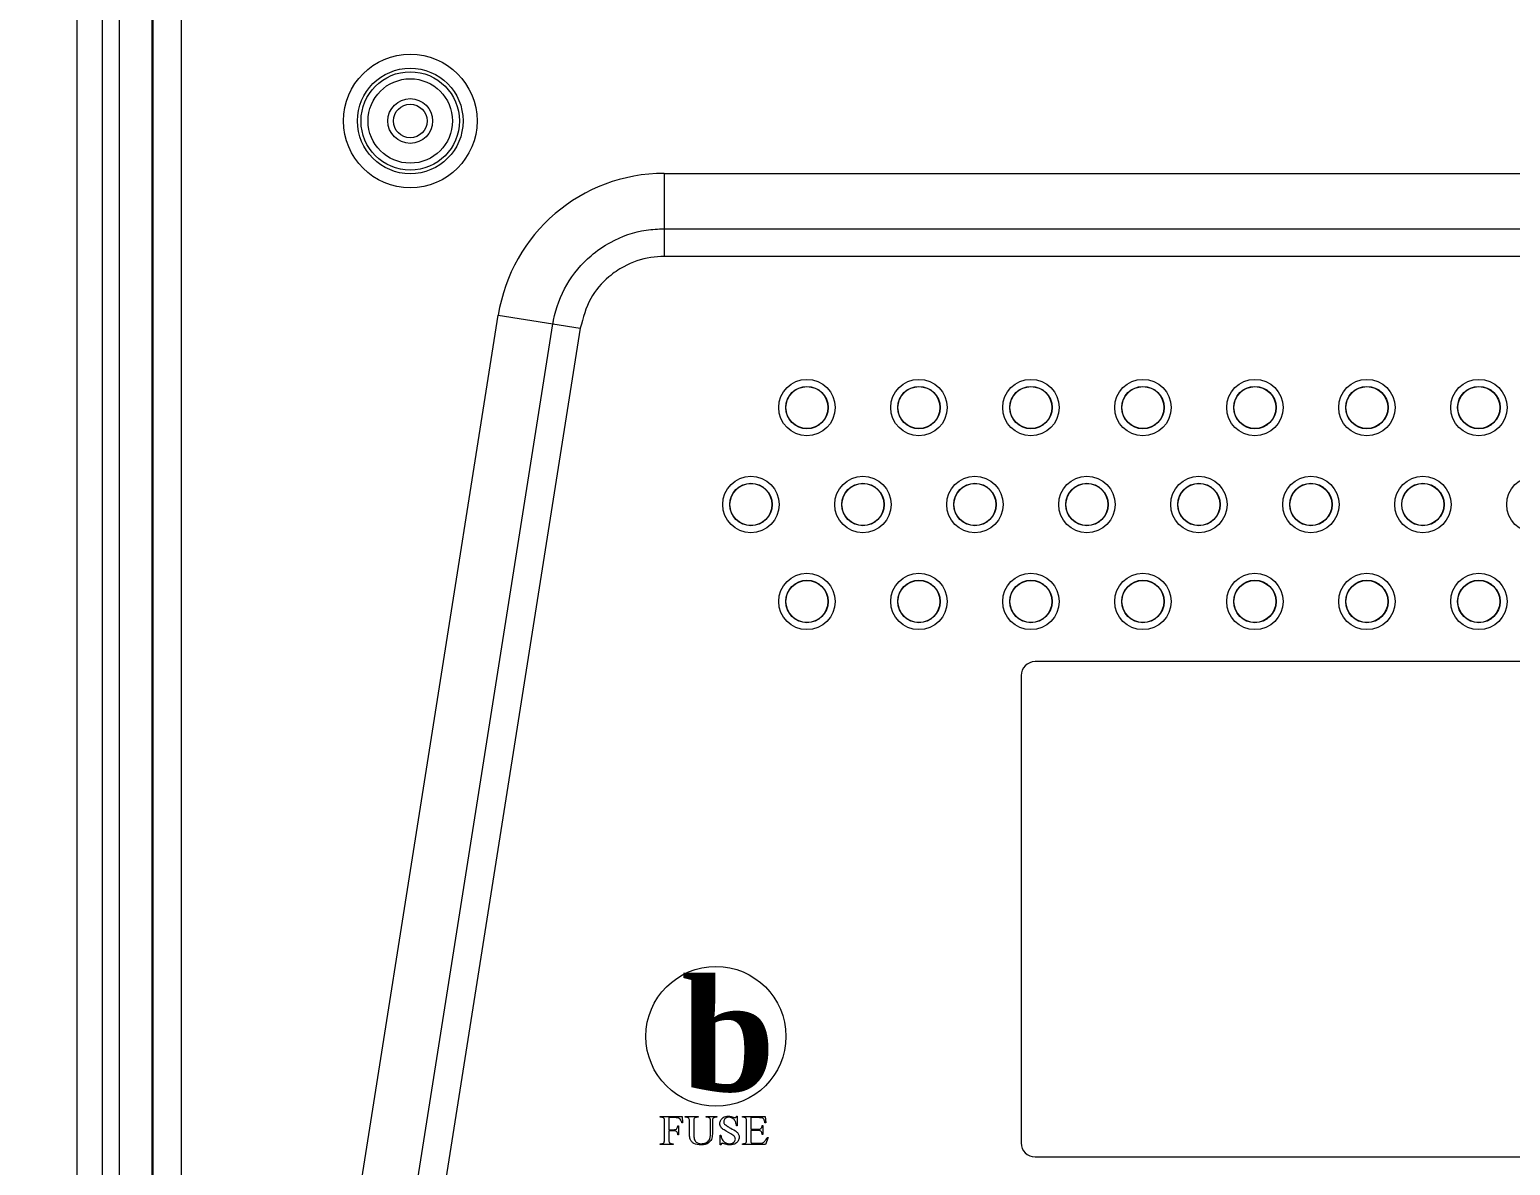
# Model space of a CAD drawing. Header units: millimetres. Extents: x 76 to 1788, y -159 to 878.
# Drawn here: x 209.9 to 315.7, y 334.3 to 415.5 of the extents above; entities that cross this region are included whole.
import ezdxf

# ---------------------------------------------------------------- set-up
doc = ezdxf.new("R2010")
doc.units = ezdxf.units.MM
doc.header["$LTSCALE"] = 2
doc.layers.add('DIM', color=7, linetype='Continuous')
doc.styles.get("Standard").update_dxf_attribs({"font": 'TIMES.TTF'})
doc.dimstyles.new('ISO-25', dxfattribs={"dimscale": 2, "dimtxt": 4, "dimasz": 2.5, "dimexe": 1.25, "dimexo": 0.625, "dimtad": 0, "dimdsep": 46, "dimtxsty": 'Standard', "dimcen": 2.5, "dimadec": 0, "dimazin": 0, "dimtfac": 1, "dimtmove": 0, "dimatfit": 3, "dimfxl": 0, "dimarcsym": 0})

# ---------------------------------------------------------------- blocks, each defined once
blk = doc.blocks.new('*D59')
at = {"layer": 'Defpoints', "color": 0}
for p in [(220.72, 420.43), (186.5, 284.83), (220.72, 284.83)]:
    blk.add_point(p, dxfattribs=at)
at = {"layer": 'DIM', "color": 0, "lineweight": -2}
for p, q in [((219.47, 420.43), (184, 420.43)), ((186.5, 415.43), (186.5, 393.37)), ((186.5, 289.83), (186.5, 311.89)), ((219.47, 284.83), (184, 284.83))]:
    blk.add_line(p, q, dxfattribs=at)
at = {"layer": 'DIM', "color": 0}
for points in [[(187.33, 415.43), (185.67, 415.43), (186.5, 420.43)], [(185.67, 289.83), (187.33, 289.83), (186.5, 284.83)]]:
    blk.add_solid(points, dxfattribs=at)
at = {"layer": 'DIM', "color": 0, "lineweight": 0, "insert": (186.5, 352.63), "char_height": 8, "attachment_point": 5, "rotation": 90}
blk.add_mtext('135.6mm [5.34"]', dxfattribs=at)

msp = doc.modelspace()

# ---------------------------------------------------------------- linework, layer by layer
at = {"lineweight": 0}
for p, q in [((213.322, 421.778), (213.322, 283.478)), ((215.122, 421.778), (215.122, 283.478)), ((216.36, 283.475), (216.36, 421.783)), ((218.664, 417.979), (218.664, 287.279)), ((218.675, 417.979), (218.675, 287.279)), ((218.778, 287.279), (218.778, 417.979)), ((220.777, 417.979), (220.777, 287.279)), ((255.268, 405.22), (255.268, 401.265)), ((255.268, 405.22), (371.68, 405.22)), ((255.268, 401.265), (371.68, 401.265)), ((255.268, 401.265), (255.268, 399.288)), ((371.68, 399.288), (255.268, 399.288)), ((228.037, 297.718), (243.422, 395.099)), ((243.422, 395.099), (247.328, 394.481)), ((230.872, 290.316), (247.328, 394.481)), ((249.282, 394.173), (232.825, 290.007)), ((247.328, 394.481), (249.282, 394.173)), ((345.174, 370.329), (281.774, 370.329)), ((280.774, 369.329), (280.774, 335.929)), ((254.996, 337.763), (254.996, 337.819)), ((254.996, 337.819), (256.551, 337.819)), ((255.071, 337.763), (254.996, 337.763)), ((255.301, 336.18), (255.301, 337.457)), ((255.607, 337.735), (255.607, 336.874)), ((256.073, 337.735), (255.607, 337.735)), ((256.551, 337.819), (256.579, 337.374)), ((256.774, 337.763), (256.774, 337.819)), ((256.774, 337.819), (257.69, 337.819)), ((256.853, 337.763), (256.774, 337.763)), ((257.079, 336.688), (257.079, 337.457)), ((257.385, 337.457), (257.385, 336.576)), ((257.69, 337.763), (257.61, 337.763)), ((257.69, 337.819), (257.69, 337.763)), ((258.274, 337.763), (258.274, 337.819)), ((258.274, 337.819), (259.024, 337.819)), ((258.354, 337.763), (258.274, 337.763)), ((258.579, 336.639), (258.579, 337.457)), ((258.718, 337.457), (258.718, 336.653)), ((259.024, 337.763), (258.944, 337.763)), ((259.024, 337.819), (259.024, 337.763)), ((260.44, 337.846), (260.496, 337.846)), ((260.496, 337.846), (260.496, 337.152)), ((260.857, 337.763), (260.857, 337.819)), ((260.857, 337.819), (262.496, 337.819)), ((260.933, 337.763), (260.857, 337.763)), ((261.163, 336.18), (261.163, 337.457)), ((261.468, 337.735), (261.468, 336.902)), ((262.054, 337.735), (261.468, 337.735)), ((262.496, 337.819), (262.524, 337.374)), ((255.607, 336.874), (255.968, 336.874)), ((255.968, 336.791), (255.607, 336.791)), ((255.607, 336.791), (255.607, 336.18)), ((256.246, 337.152), (256.301, 337.152)), ((256.301, 336.513), (256.246, 336.513)), ((256.301, 337.152), (256.301, 336.513)), ((256.579, 337.374), (256.524, 337.374)), ((259.274, 335.791), (259.274, 336.485)), ((259.274, 336.485), (259.329, 336.485)), ((260.496, 337.152), (260.44, 337.152)), ((261.468, 336.902), (261.968, 336.902)), ((261.968, 336.819), (261.468, 336.819)), ((261.468, 336.819), (261.468, 336.135)), ((262.274, 337.18), (262.329, 337.18)), ((262.329, 336.541), (262.274, 336.541)), ((262.329, 337.18), (262.329, 336.541)), ((262.524, 337.374), (262.468, 337.374)), ((254.996, 335.819), (254.996, 335.874)), ((254.996, 335.874), (255.071, 335.874)), ((255.913, 335.819), (254.996, 335.819)), ((255.836, 335.874), (255.913, 335.874)), ((255.913, 335.874), (255.913, 335.819)), ((259.329, 335.791), (259.274, 335.791)), ((260.857, 335.819), (260.857, 335.874)), ((260.857, 335.874), (260.933, 335.874)), ((262.506, 335.819), (260.857, 335.819)), ((261.646, 335.902), (262.01, 335.902)), ((262.69, 336.319), (262.506, 335.819)), ((262.635, 336.319), (262.69, 336.319)), ((281.774, 334.929), (345.174, 334.929))]:
    msp.add_line(p, q, dxfattribs=at)
for centre, radius in [((237.134, 408.969), 4.771), ((237.134, 408.969), 3.772), ((237.134, 408.969), 3.517), ((237.134, 408.969), 3.017), ((237.134, 408.969), 1.6), ((237.134, 408.969), 1.2), ((265.474, 388.485), 2.016), ((273.474, 388.485), 2.016), ((281.474, 388.485), 2.016), ((289.474, 388.485), 2.016), ((297.474, 388.485), 2.016), ((305.474, 388.485), 2.016), ((313.474, 388.485), 2.016), ((265.474, 388.485), 1.517), ((265.474, 388.485), 1.5), ((273.474, 388.485), 1.517), ((273.474, 388.485), 1.5), ((281.474, 388.485), 1.517), ((281.474, 388.485), 1.5), ((289.474, 388.485), 1.517), ((289.474, 388.485), 1.5), ((297.474, 388.485), 1.517), ((297.474, 388.485), 1.5), ((305.474, 388.485), 1.517), ((305.474, 388.485), 1.5), ((313.474, 388.485), 1.517), ((313.474, 388.485), 1.5), ((261.474, 381.557), 2.016), ((261.474, 381.557), 1.517), ((261.474, 381.557), 1.5), ((269.474, 381.557), 2.016), ((269.474, 381.557), 1.517), ((269.474, 381.557), 1.5), ((277.474, 381.557), 2.016), ((277.474, 381.557), 1.517), ((277.474, 381.557), 1.5), ((285.474, 381.557), 2.016), ((285.474, 381.557), 1.517), ((285.474, 381.557), 1.5), ((293.474, 381.557), 2.016), ((293.474, 381.557), 1.517), ((293.474, 381.557), 1.5), ((301.474, 381.557), 2.016), ((301.474, 381.557), 1.517), ((301.474, 381.557), 1.5), ((309.474, 381.557), 2.016), ((309.474, 381.557), 1.517), ((309.474, 381.557), 1.5), ((317.474, 381.557), 2.016), ((265.474, 374.629), 2.016), ((273.474, 374.629), 2.016), ((281.474, 374.629), 2.016), ((289.474, 374.629), 2.016), ((297.474, 374.629), 2.016), ((305.474, 374.629), 2.016), ((313.474, 374.629), 2.016), ((265.474, 374.629), 1.517), ((265.474, 374.629), 1.5), ((273.474, 374.629), 1.517), ((273.474, 374.629), 1.5), ((281.474, 374.629), 1.517), ((281.474, 374.629), 1.5), ((289.474, 374.629), 1.517), ((289.474, 374.629), 1.5), ((297.474, 374.629), 1.517), ((297.474, 374.629), 1.5), ((305.474, 374.629), 1.517), ((305.474, 374.629), 1.5), ((313.474, 374.629), 1.517), ((313.474, 374.629), 1.5), ((258.965, 343.546), 5)]:
    msp.add_circle(centre, radius, dxfattribs=at)
for centre, start, end in [((281.774, 369.329), 90, 180), ((281.774, 335.929), 180, 270)]:
    msp.add_arc(centre, 1, start, end, dxfattribs=at)
msp.add_ellipse((255.28, 393.213), major_axis=(7.803, -9.133), ratio=0.9989468, start_param=2.4350597, end_param=3.8481257, dxfattribs=at)
for points, knots in [([(247.328, 394.481), (247.343, 394.568), (247.507, 395.54), (248.186, 397.344), (249.729, 399.195), (251.688, 400.535), (253.517, 401.182), (254.843, 401.245), (255.268, 401.265)], [0, 0, 0, 0, 0.02313925, 0.26134546, 0.49963373, 0.64873852, 0.88752311, 1, 1, 1, 1]), ([(255.268, 399.288), (254.948, 399.272), (253.948, 399.225), (252.567, 398.738), (251.097, 397.726), (249.851, 396.286), (249.477, 394.898), (249.282, 394.173)], [0, 0, 0, 0, 0.112551, 0.351419, 0.5005461, 0.7388783, 1, 1, 1, 1]), ([(255.216, 337.727), (255.19, 337.739), (255.144, 337.759), (255.094, 337.762), (255.071, 337.763)], [0, 0, 0, 0, 0.5598321, 1, 1, 1, 1]), ([(255.281, 337.662), (255.272, 337.677), (255.255, 337.704), (255.228, 337.72), (255.216, 337.727)], [0, 0, 0, 0, 0.5586522, 1, 1, 1, 1]), ([(255.301, 337.457), (255.302, 337.496), (255.302, 337.565), (255.287, 337.633), (255.281, 337.662)], [0, 0, 0, 0, 0.560782, 1, 1, 1, 1]), ([(256.524, 337.374), (256.51, 337.433), (256.483, 337.551), (256.338, 337.734), (256.174, 337.735), (256.073, 337.735)], [0, 0, 0, 0, 0.2823795, 0.5604828, 1, 1, 1, 1]), ([(257.079, 337.457), (257.08, 337.534), (257.081, 337.631), (257.013, 337.722), (256.946, 337.757), (256.89, 337.761), (256.853, 337.763)], [0, 0, 0, 0, 0.4991007, 0.6241472, 0.7495788, 1, 1, 1, 1]), ([(257.423, 337.683), (257.409, 337.642), (257.384, 337.569), (257.385, 337.492), (257.385, 337.457)], [0, 0, 0, 0, 0.557664, 1, 1, 1, 1]), ([(257.61, 337.763), (257.569, 337.761), (257.496, 337.757), (257.446, 337.706), (257.423, 337.683)], [0, 0, 0, 0, 0.5610888, 1, 1, 1, 1]), ([(258.535, 337.697), (258.505, 337.719), (258.451, 337.76), (258.383, 337.762), (258.354, 337.763)], [0, 0, 0, 0, 0.5576755, 1, 1, 1, 1]), ([(258.579, 337.457), (258.578, 337.503), (258.577, 337.567), (258.563, 337.65), (258.545, 337.681), (258.535, 337.697)], [0, 0, 0, 0, 0.5607512, 0.7809877, 1, 1, 1, 1]), ([(258.751, 337.666), (258.739, 337.628), (258.717, 337.56), (258.718, 337.489), (258.718, 337.457)], [0, 0, 0, 0, 0.5576304, 1, 1, 1, 1]), ([(258.944, 337.763), (258.901, 337.758), (258.823, 337.75), (258.773, 337.691), (258.751, 337.666)], [0, 0, 0, 0, 0.5592043, 1, 1, 1, 1]), ([(259.246, 337.319), (259.259, 337.403), (259.285, 337.572), (259.462, 337.742), (259.66, 337.834), (259.792, 337.842), (259.859, 337.846)], [0, 0, 0, 0, 0.2786869, 0.5584972, 0.7790631, 1, 1, 1, 1]), ([(259.881, 337.763), (259.832, 337.759), (259.733, 337.75), (259.617, 337.67), (259.538, 337.567), (259.528, 337.49), (259.524, 337.451)], [0, 0, 0, 0, 0.2802201, 0.5598484, 0.7801063, 1, 1, 1, 1]), ([(259.524, 337.451), (259.528, 337.416), (259.534, 337.354), (259.571, 337.304), (259.587, 337.282)], [0, 0, 0, 0, 0.5594002, 1, 1, 1, 1]), ([(259.859, 337.846), (259.927, 337.841), (260.048, 337.832), (260.162, 337.79), (260.212, 337.771)], [0, 0, 0, 0, 0.5596599, 1, 1, 1, 1]), ([(260.44, 337.152), (260.427, 337.237), (260.4, 337.406), (260.272, 337.615), (260.082, 337.738), (259.948, 337.755), (259.881, 337.763)], [0, 0, 0, 0, 0.2809754, 0.5600161, 0.7801536, 1, 1, 1, 1]), ([(260.212, 337.771), (260.234, 337.762), (260.274, 337.745), (260.316, 337.738), (260.334, 337.735)], [0, 0, 0, 0, 0.5605104, 1, 1, 1, 1]), ([(260.334, 337.735), (260.35, 337.737), (260.382, 337.74), (260.425, 337.782), (260.434, 337.822), (260.44, 337.846)], [0, 0, 0, 0, 0.2799076, 0.5582113, 1, 1, 1, 1]), ([(261.122, 337.701), (261.09, 337.723), (261.032, 337.762), (260.963, 337.763), (260.933, 337.763)], [0, 0, 0, 0, 0.5571337, 1, 1, 1, 1]), ([(261.163, 337.457), (261.164, 337.505), (261.166, 337.589), (261.135, 337.667), (261.122, 337.701)], [0, 0, 0, 0, 0.5626411, 1, 1, 1, 1]), ([(262.276, 337.711), (262.235, 337.72), (262.162, 337.735), (262.087, 337.735), (262.054, 337.735)], [0, 0, 0, 0, 0.5593862, 1, 1, 1, 1]), ([(262.468, 337.374), (262.459, 337.419), (262.443, 337.494), (262.41, 337.594), (262.356, 337.669), (262.303, 337.697), (262.276, 337.711)], [0, 0, 0, 0, 0.3406393, 0.5609431, 0.780309, 1, 1, 1, 1]), ([(255.968, 336.874), (256.01, 336.876), (256.093, 336.88), (256.219, 336.977), (256.236, 337.086), (256.246, 337.152)], [0, 0, 0, 0, 0.28141144, 0.55920206, 1, 1, 1, 1]), ([(256.246, 336.513), (256.245, 336.556), (256.242, 336.641), (256.175, 336.75), (256.069, 336.789), (256.002, 336.79), (255.968, 336.791)], [0, 0, 0, 0, 0.2814516, 0.5587274, 0.7785816, 1, 1, 1, 1]), ([(257.129, 336.203), (257.111, 336.293), (257.078, 336.453), (257.079, 336.616), (257.079, 336.688)], [0, 0, 0, 0, 0.5592587, 1, 1, 1, 1]), ([(257.385, 336.576), (257.388, 336.481), (257.395, 336.292), (257.483, 336.026), (257.704, 335.89), (257.854, 335.879), (257.93, 335.874)], [0, 0, 0, 0, 0.28167429, 0.55973608, 0.77943762, 1, 1, 1, 1]), ([(258.718, 336.653), (258.718, 336.524), (258.717, 336.267), (258.516, 335.946), (258.208, 335.805), (258.007, 335.795), (257.907, 335.791)], [0, 0, 0, 0, 0.2817469, 0.5584834, 0.7786417, 1, 1, 1, 1]), ([(257.93, 335.874), (258.038, 335.885), (258.253, 335.906), (258.518, 336.102), (258.575, 336.385), (258.578, 336.554), (258.579, 336.639)], [0, 0, 0, 0, 0.2803828, 0.5582799, 0.7783681, 1, 1, 1, 1]), ([(260.186, 336.489), (259.973, 336.605), (259.678, 336.765), (259.305, 337.029), (259.265, 337.223), (259.246, 337.319)], [0, 0, 0, 0, 0.562692, 0.7826354, 1, 1, 1, 1]), ([(259.329, 336.485), (259.345, 336.396), (259.377, 336.22), (259.525, 336.007), (259.733, 335.894), (259.874, 335.881), (259.945, 335.874)], [0, 0, 0, 0, 0.2811508, 0.5592544, 0.7795813, 1, 1, 1, 1]), ([(259.587, 337.282), (259.663, 337.218), (259.798, 337.103), (259.954, 337.019), (260.023, 336.982)], [0, 0, 0, 0, 0.5591672, 1, 1, 1, 1]), ([(260.023, 336.982), (260.182, 336.904), (260.403, 336.796), (260.607, 336.545), (260.626, 336.407), (260.635, 336.338)], [0, 0, 0, 0, 0.56119, 0.7808736, 1, 1, 1, 1]), ([(260.357, 336.201), (260.353, 336.233), (260.346, 336.298), (260.289, 336.402), (260.225, 336.456), (260.186, 336.489)], [0, 0, 0, 0, 0.27980993, 0.56008258, 1, 1, 1, 1]), ([(261.968, 336.902), (262.012, 336.902), (262.09, 336.901), (262.16, 336.936), (262.19, 336.951)], [0, 0, 0, 0, 0.5623271, 1, 1, 1, 1]), ([(262.233, 336.715), (262.216, 336.738), (262.181, 336.782), (262.084, 336.816), (262.012, 336.817), (261.968, 336.819)], [0, 0, 0, 0, 0.27847267, 0.55856131, 1, 1, 1, 1]), ([(262.19, 336.951), (262.206, 336.969), (262.237, 337.004), (262.265, 337.084), (262.27, 337.143), (262.274, 337.18)], [0, 0, 0, 0, 0.2793476, 0.5595909, 1, 1, 1, 1]), ([(262.274, 336.541), (262.269, 336.574), (262.261, 336.634), (262.242, 336.69), (262.233, 336.715)], [0, 0, 0, 0, 0.5603698, 1, 1, 1, 1]), ([(255.071, 335.874), (255.112, 335.876), (255.185, 335.88), (255.24, 335.927), (255.264, 335.948)], [0, 0, 0, 0, 0.5610531, 1, 1, 1, 1]), ([(255.264, 335.948), (255.278, 335.99), (255.303, 336.065), (255.302, 336.145), (255.301, 336.18)], [0, 0, 0, 0, 0.557531, 1, 1, 1, 1]), ([(255.607, 336.18), (255.607, 336.141), (255.607, 336.072), (255.621, 336.004), (255.627, 335.975)], [0, 0, 0, 0, 0.56078289, 1, 1, 1, 1]), ([(255.627, 335.975), (255.637, 335.96), (255.654, 335.933), (255.681, 335.917), (255.693, 335.91)], [0, 0, 0, 0, 0.5586869, 1, 1, 1, 1]), ([(255.693, 335.91), (255.719, 335.899), (255.764, 335.878), (255.814, 335.875), (255.836, 335.874)], [0, 0, 0, 0, 0.5599361, 1, 1, 1, 1]), ([(257.907, 335.791), (257.727, 335.801), (257.476, 335.815), (257.224, 336.018), (257.161, 336.141), (257.129, 336.203)], [0, 0, 0, 0, 0.5583505, 0.7792204, 1, 1, 1, 1]), ([(259.423, 335.902), (259.413, 335.901), (259.393, 335.9), (259.364, 335.886), (259.339, 335.848), (259.333, 335.815), (259.329, 335.791)], [0, 0, 0, 0, 0.1869541, 0.373399, 0.5596297, 1, 1, 1, 1]), ([(259.809, 335.804), (259.765, 335.814), (259.693, 335.831), (259.594, 335.862), (259.51, 335.888), (259.452, 335.897), (259.423, 335.902)], [0, 0, 0, 0, 0.3400365, 0.5601422, 0.7802365, 1, 1, 1, 1]), ([(259.98, 335.791), (259.948, 335.791), (259.891, 335.793), (259.834, 335.8), (259.809, 335.804)], [0, 0, 0, 0, 0.5599368, 1, 1, 1, 1]), ([(259.945, 335.874), (260, 335.877), (260.11, 335.884), (260.247, 335.96), (260.34, 336.071), (260.351, 336.158), (260.357, 336.201)], [0, 0, 0, 0, 0.2808583, 0.5604244, 0.7804552, 1, 1, 1, 1]), ([(260.635, 336.338), (260.62, 336.249), (260.591, 336.072), (260.4, 335.896), (260.19, 335.802), (260.05, 335.795), (259.98, 335.791)], [0, 0, 0, 0, 0.27844942, 0.5582935, 0.77895225, 1, 1, 1, 1]), ([(260.933, 335.874), (260.96, 335.876), (261.01, 335.879), (261.056, 335.9), (261.076, 335.909)], [0, 0, 0, 0, 0.559758, 1, 1, 1, 1]), ([(261.076, 335.909), (261.1, 335.925), (261.147, 335.959), (261.161, 336.065), (261.162, 336.136), (261.163, 336.18)], [0, 0, 0, 0, 0.2772023, 0.5575522, 1, 1, 1, 1]), ([(261.468, 336.135), (261.469, 336.102), (261.47, 336.043), (261.474, 335.965), (261.513, 335.922), (261.571, 335.902), (261.616, 335.902), (261.646, 335.902)], [0, 0, 0, 0, 0.2807609, 0.4996603, 0.6249149, 0.7496098, 1, 1, 1, 1]), ([(262.01, 335.902), (262.062, 335.903), (262.147, 335.904), (262.265, 335.919), (262.358, 335.959), (262.408, 336.003), (262.433, 336.026)], [0, 0, 0, 0, 0.3403892, 0.5604801, 0.7800476, 1, 1, 1, 1]), ([(262.433, 336.026), (262.477, 336.076), (262.554, 336.167), (262.61, 336.272), (262.635, 336.319)], [0, 0, 0, 0, 0.5596458, 1, 1, 1, 1])]:
    msp.add_open_spline(points, degree=3, knots=knots, dxfattribs=at)

# ---------------------------------------------------------------- texts
at = {"lineweight": 0, "insert": (256.492, 347.625), "char_height": 8, "width": 23.02509, "attachment_point": 1}
msp.add_mtext('{\\fTimes New Roman|b1|i0|c238|p18;b}', dxfattribs=at)

# ---------------------------------------------------------------- dimensions: what is measured, and where the dimension line sits
at = {"layer": 'DIM', "lineweight": 0}
dim = msp.add_linear_dim(base=(186.5, 284.829), p1=(220.715, 420.429), p2=(220.715, 284.829), angle=90, dimstyle='ISO-25', override={"dimpost": 'mm'}, dxfattribs=at)
dim.commit()
dim.dimension.update_dxf_attribs({"geometry": '*D59', "text_midpoint": (186.5, 352.629)})

doc.saveas('drawing.dxf')
